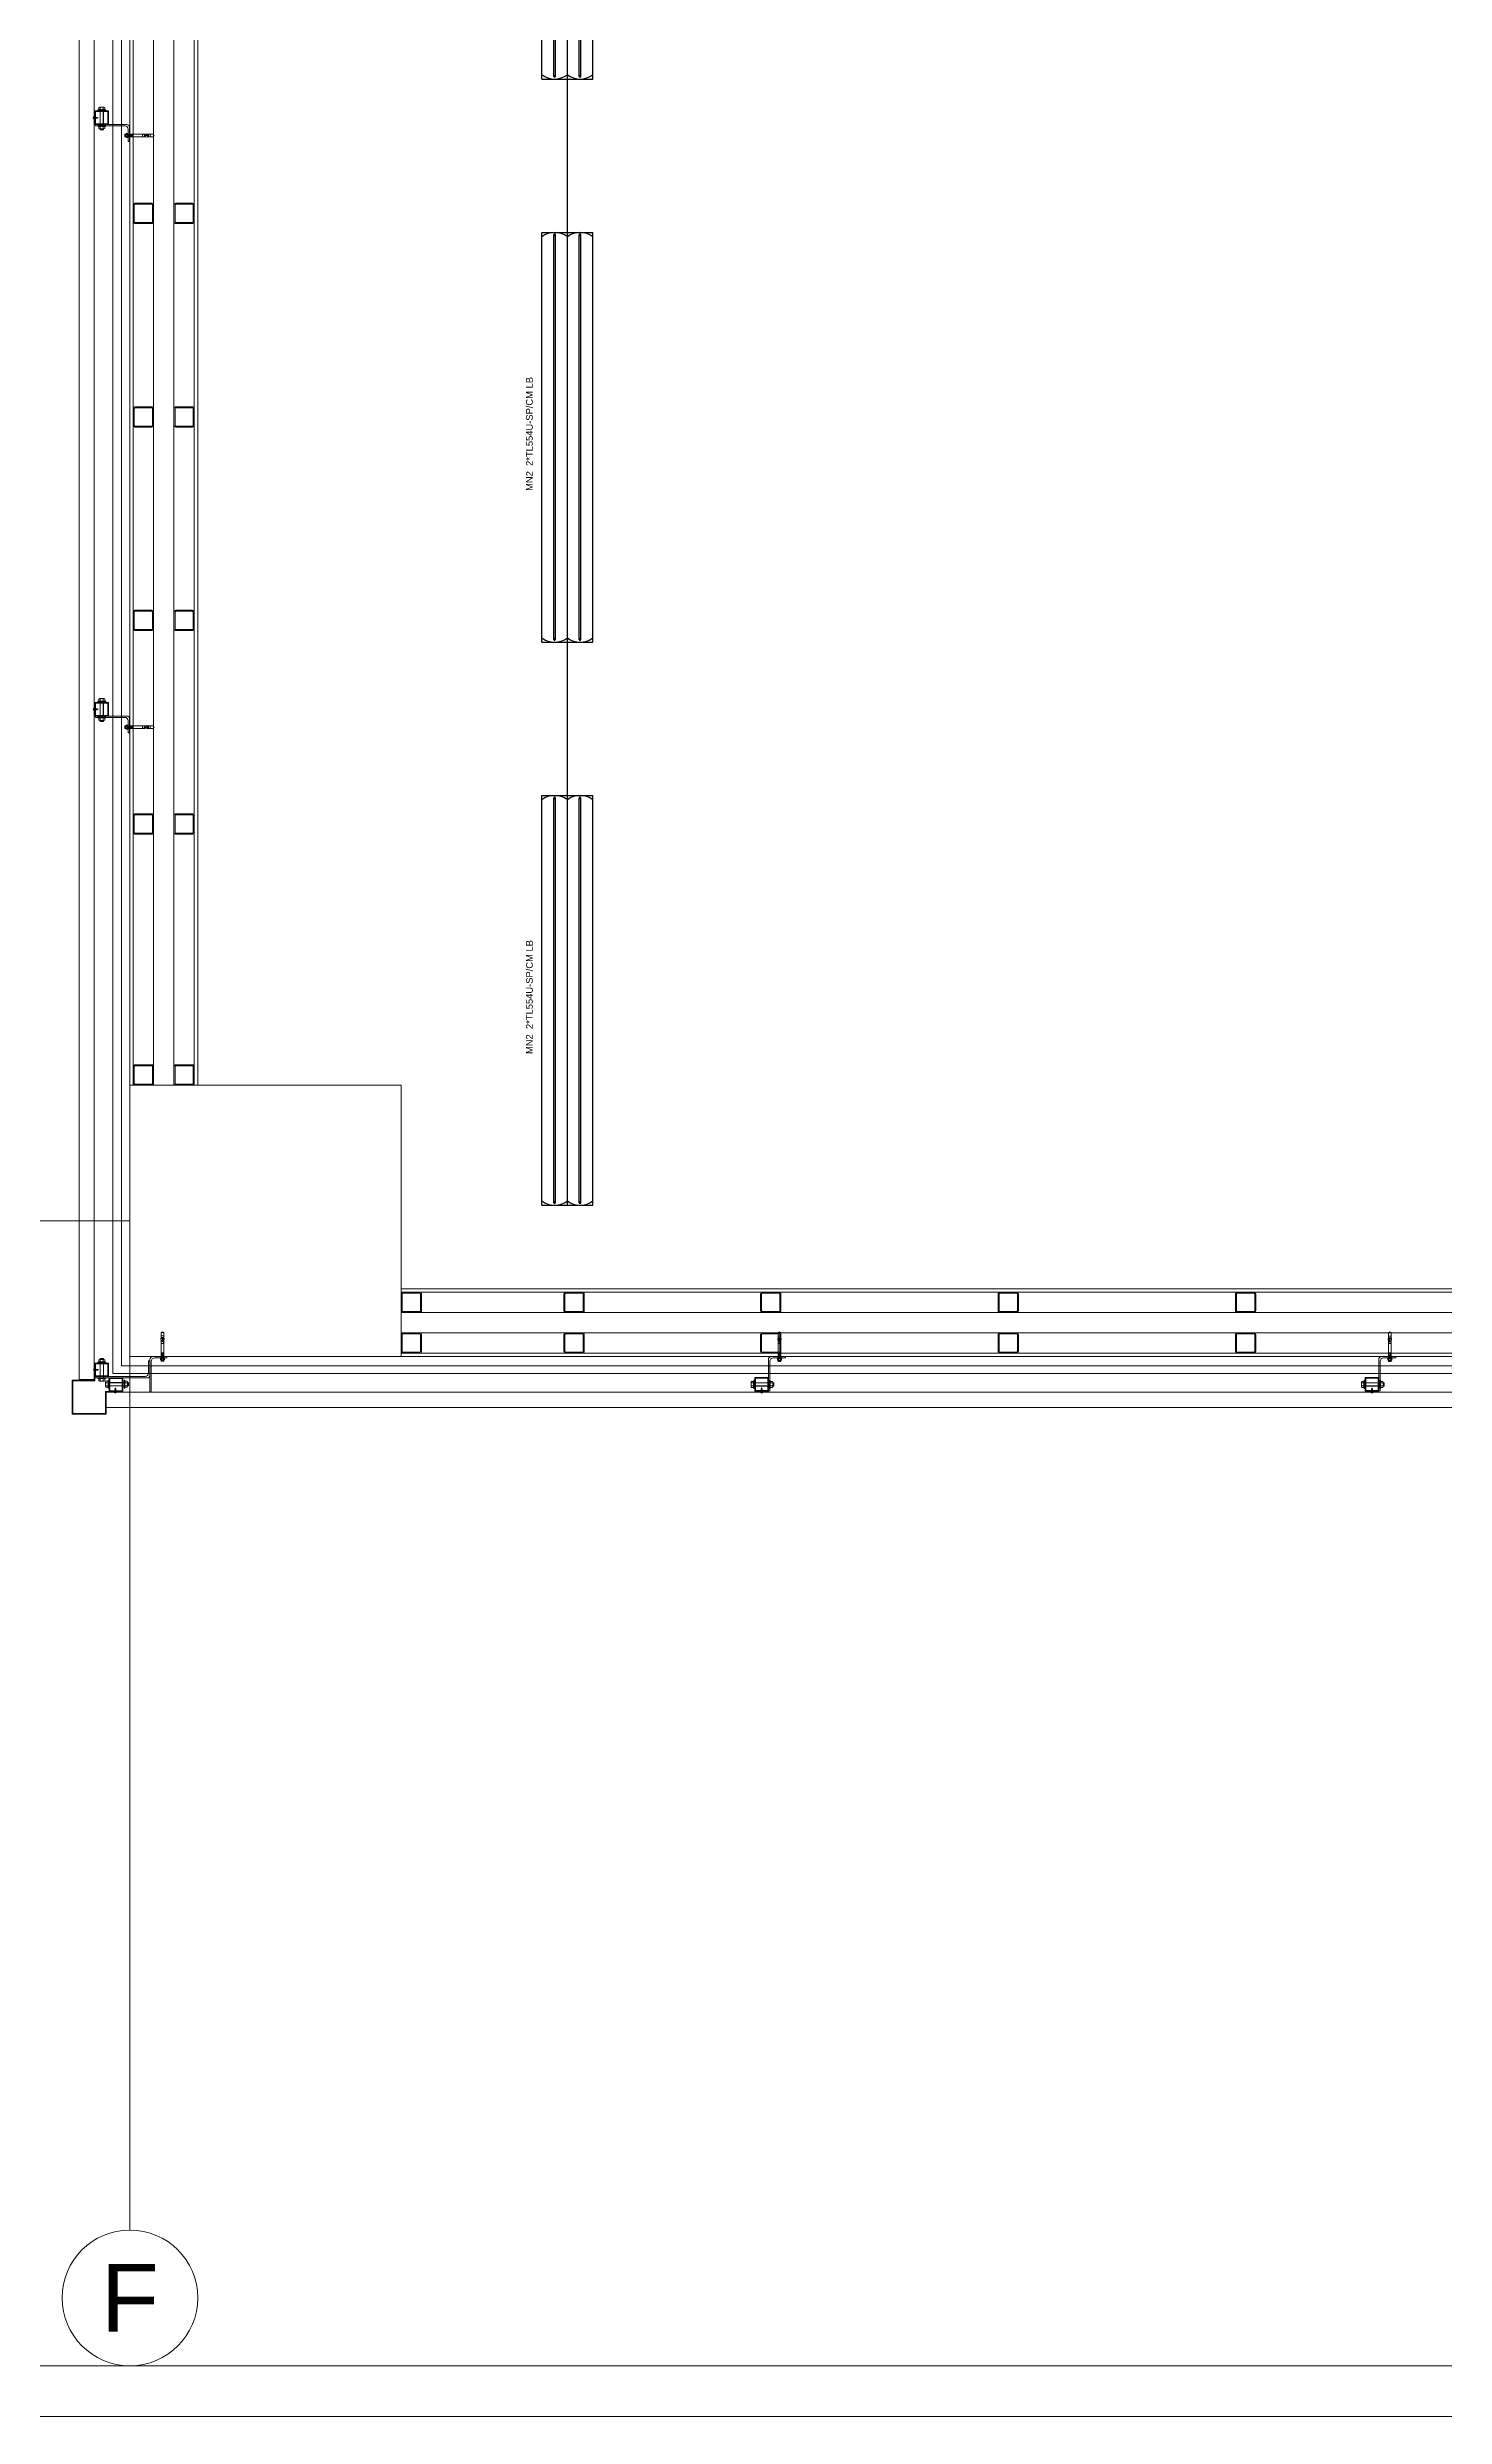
# Model space of a CAD drawing. Extents: x -2012 to 34975, y -1043 to 8321.
# Drawn here: x 7372 to 7784, y 0 to 698 of the extents above; entities that cross this region are included whole.
import ezdxf
from ezdxf.enums import TextEntityAlignment as Align

# ---------------------------------------------------------------- set-up
doc = ezdxf.new("R2010")
doc.units = 0
doc.header["$LTSCALE"] = 25
doc.header["$PDMODE"] = 1
doc.layers.get('0').update_dxf_attribs({"color": 9, "lineweight": 9})
for name, color, linetype, lineweight in [('01', 9, 'Continuous', 9), ('06D', 9, 'Continuous', 9), ('10', 9, 'Continuous', 9), ('10A', 9, 'Continuous', 9), ('11', 9, 'Continuous', 9), ('24', 9, 'Continuous', 9), ('33', 9, 'BATTING', 9), ('40A', 9, 'Continuous', 9), ('E-2x54 W SIVAÜSTÜ FLUORESAN YÜKSEK TAVAN ARMATÜRÜ', 7, 'Continuous', 30), ('E-KABLO', 7, 'Continuous', 30)]:
    doc.layers.add(name, color=color, linetype=linetype, lineweight=lineweight)
doc.styles.add('Arial', font='arial.ttf', dxfattribs={"height": 2.5})
doc.linetypes.add('BATTING', pattern='A,0.0001,-0.1,[134,ltypeshp.shx,S=0.1,R=0,X=-0.1,Y=0],-0.2,[134,ltypeshp.shx,S=0.1,R=180,X=0.1,Y=0],-0.1', length=0.4001)

# ---------------------------------------------------------------- blocks, each defined once
blk = doc.blocks.new('p-kolon-80x80-vw')
at = {"layer": '01'}
blk.add_lwpolyline([(-40, -40), (-40, 40), (40, 40), (40, -40)], close=True, dxfattribs=at)
blk = doc.blocks.new('cxvxv')
for p, q in [((-21988.4, 8560.98, 0), (-21988.4, 8560.32, 0)), ((-21988.4, 8560.32, 0), (-21986.64, 8560.32, 0)), ((-21986.86, 8561.07, 0), (-21988.18, 8561.07, 0)), ((-21988.02, 8561.25, 0), (-21987.03, 8561.3, 0)), ((-21988.02, 8561.25, 0), (-21988, 8561.26, 0)), ((-21988, 8561.23, 0), (-21988.02, 8561.25, 0)), ((-21988.02, 8561.13, 0), (-21987.03, 8561.19, 0)), ((-21988.02, 8561.13, 0), (-21988, 8561.14, 0)), ((-21988, 8561.11, 0), (-21988.02, 8561.13, 0)), ((-21988.02, 8560.32, 0), (-21987.02, 8560.32, 0)), ((-21988.02, 8560.28, 0), (-21988.02, 8560.32, 0)), ((-21988.02, 8560.11, 0), (-21988.02, 8555.61, 0)), ((-21988, 8561.3, 0), (-21987.94, 8561.35, 0)), ((-21988, 8561.26, 0), (-21988, 8561.3, 0)), ((-21988, 8561.14, 0), (-21988, 8561.23, 0)), ((-21988, 8561.07, 0), (-21988, 8561.11, 0)), ((-21987.96, 8560.98, 0), (-21987.96, 8560.32, 0)), ((-21987.54, 8561.35, 0), (-21987.94, 8561.35, 0)), ((-21987.7, 8561.05, 0), (-21987.7, 8561.08, 0)), ((-21987.7, 8561.07, 0), (-21987.7, 8561.07, 0)), ((-21987.54, 8561.35, 0), (-21987.1, 8561.35, 0)), ((-21987.03, 8561.3, 0), (-21987.1, 8561.35, 0)), ((-21987.08, 8560.64, 0), (-21987.08, 8560.98, 0)), ((-21987.08, 8560.64, 0), (-21987.08, 8560.32, 0)), ((-21987.06, 8560.32, 0), (-21987.06, 8560.28, 0)), ((-21987.06, 8555.61, 0), (-21987.06, 8560.11, 0)), ((-21987.05, 8561.32, 0), (-21987.03, 8561.3, 0)), ((-21987.03, 8561.3, 0), (-21987.05, 8561.28, 0)), ((-21987.03, 8561.3, 0), (-21987.05, 8561.29, 0)), ((-21987.05, 8561.28, 0), (-21987.05, 8561.2, 0)), ((-21987.05, 8561.2, 0), (-21987.03, 8561.19, 0)), ((-21987.03, 8561.19, 0), (-21987.05, 8561.17, 0)), ((-21987.05, 8561.17, 0), (-21987.05, 8561.08, 0)), ((-21987.05, 8561.08, 0), (-21987.03, 8561.07, 0)), ((-21987.02, 8560.32, 0), (-21987.02, 8560.28, 0)), ((-21987.02, 8555.61, 0), (-21987.02, 8560.11, 0)), ((-21986.64, 8560.32, 0), (-21986.64, 8560.98, 0)), ((-21988.4, 8555.4, 0), (-21986.64, 8555.4, 0)), ((-21988.4, 8554.74, 0), (-21988.4, 8555.4, 0)), ((-21986.86, 8554.65, 0), (-21988.17, 8554.65, 0)), ((-21988.02, 8555.44, 0), (-21988.02, 8555.4, 0)), ((-21988.02, 8555.4, 0), (-21987.02, 8555.4, 0)), ((-21987.96, 8554.74, 0), (-21987.96, 8555.4, 0)), ((-21987.08, 8555.08, 0), (-21987.08, 8555.4, 0)), ((-21987.08, 8555.08, 0), (-21987.08, 8554.74, 0)), ((-21987.06, 8555.4, 0), (-21987.06, 8555.44, 0)), ((-21987.02, 8555.4, 0), (-21987.02, 8555.44, 0)), ((-21986.64, 8555.4, 0), (-21986.64, 8554.74, 0))]:
    blk.add_line(p, q)
at = {"elevation": 0}
for points in [[(-21986.3, 8560.11), (-21988.7, 8560.11), (-21988.7, 8560.28), (-21986.3, 8560.28)], [(-21986.3, 8555.61), (-21988.7, 8555.61), (-21988.7, 8555.44), (-21986.3, 8555.44)]]:
    blk.add_lwpolyline(points, close=True, dxfattribs=at)
for points in [[(-21987.98, 8560.28), (-21987.98, 8560.32)], [(-21987.98, 8560.11), (-21987.98, 8555.61)], [(-21987.98, 8555.44), (-21987.98, 8555.4)]]:
    blk.add_lwpolyline(points, dxfattribs=at)
for centre, radius, start, end in [((-21988.18, 8560.75, 0), 0.315, 45.8497, 134.1503), ((-21987.52, 8559.95, 0), 1.12, 66.87008, 113.12992), ((-21987.52, 8559.95, 0), 1.12, 66.87008, 113.12992), ((-21986.86, 8560.76, 0), 0.313, 45.44896, 134.55104), ((-21988.18, 8554.97, 0), 0.315, 225.8497, 314.1503), ((-21987.52, 8555.77, 0), 1.12, 246.87008, 293.12992), ((-21987.52, 8555.77, 0), 1.12, 246.87008, 293.12992), ((-21986.86, 8554.96, 0), 0.313, 225.44896, 314.55104)]:
    blk.add_arc(centre, radius, start, end)
blk = doc.blocks.new('VIDA')
for p, q in [((-18072, 6523.9), (-18071.9, 6524)), ((-18071.9, 6523.8), (-18072, 6523.9)), ((-18071.9, 6524), (-18070.1, 6524.7)), ((-18069.6, 6522.9), (-18071.9, 6523.8)), ((-18069.7, 6524.9), (-18070.6, 6523.2)), ((-18070.6, 6523.2), (-18070.1, 6524.7)), ((-18070.1, 6524.7), (-18069.9, 6525.1)), ((-18069.9, 6525.1), (-18070.1, 6524.1)), ((-18070.1, 6524.1), (-18070, 6524.3)), ((-18070, 6524.3), (-18069.8, 6525.1)), ((-18069.9, 6525.1), (-18069.8, 6525.1)), ((-18069.8, 6525.1), (-18069.7, 6524.9)), ((-18069.7, 6524.9), (-18069.3, 6525)), ((-18069.6, 6522.8), (-18069.1, 6525)), ((-18069.6, 6522.8), (-18069.6, 6522.9)), ((-18069.4, 6522.4), (-18069.6, 6522.8)), ((-18068.9, 6525.3), (-18069.4, 6522.4)), ((-18069.3, 6522.4), (-18069.4, 6522.4)), ((-18069.3, 6522.4), (-18068.9, 6525.3)), ((-18069.3, 6525), (-18069.1, 6525)), ((-18069.1, 6522.8), (-18069.3, 6522.4)), ((-18069.1, 6525), (-18068.9, 6525.3)), ((-18068.7, 6522.8), (-18069.1, 6522.8)), ((-18068.9, 6525.3), (-18068.9, 6525.3)), ((-18068.9, 6525.3), (-18068.7, 6525)), ((-18068.7, 6522.8), (-18068.2, 6525)), ((-18068.7, 6525), (-18068.2, 6525)), ((-18068.5, 6522.4), (-18068.7, 6522.8)), ((-18068, 6525.3), (-18068.5, 6522.4)), ((-18068.4, 6522.4), (-18068.5, 6522.4)), ((-18068.4, 6522.4), (-18067.9, 6525.3)), ((-18068.2, 6522.8), (-18068.4, 6522.4)), ((-18068.2, 6522.8), (-18068.4, 6522.4)), ((-18068.2, 6525), (-18068, 6525.3)), ((-18067.7, 6525), (-18068.2, 6522.8)), ((-18067.7, 6522.8), (-18068.2, 6522.8)), ((-18067.9, 6525.3), (-18068, 6525.3)), ((-18067.9, 6525.3), (-18067.7, 6525)), ((-18067.7, 6522.8), (-18067.2, 6525)), ((-18067.7, 6525), (-18067.2, 6525)), ((-18067.5, 6522.4), (-18067.7, 6522.8)), ((-18067, 6525.3), (-18067.5, 6522.4)), ((-18067.4, 6522.4), (-18067.5, 6522.4)), ((-18067.4, 6522.4), (-18066.9, 6525.3)), ((-18067.2, 6522.8), (-18067.4, 6522.4)), ((-18067.2, 6522.8), (-18067.4, 6522.4)), ((-18067.2, 6525), (-18067, 6525.3)), ((-18066.7, 6525), (-18067.2, 6522.8)), ((-18066.7, 6522.8), (-18067.2, 6522.8)), ((-18066.9, 6525.3), (-18067, 6525.3)), ((-18066.9, 6525.3), (-18066.7, 6525)), ((-18066.3, 6525), (-18066.7, 6525)), ((-18066.7, 6522.8), (-18066.3, 6525)), ((-18066.5, 6522.4), (-18066.7, 6522.8)), ((-18066.1, 6525.3), (-18066.5, 6522.4)), ((-18066.5, 6522.4), (-18066, 6525.3)), ((-18066.3, 6522.8), (-18066.5, 6522.4)), ((-18066.3, 6522.8), (-18066.5, 6522.4)), ((-18066.5, 6522.4), (-18066.5, 6522.4)), ((-18066.3, 6525), (-18066.1, 6525.3)), ((-18065.8, 6525), (-18066.3, 6522.8)), ((-18066.3, 6522.8), (-18065.8, 6522.8)), ((-18066, 6525.3), (-18066.1, 6525.3)), ((-18066, 6525.3), (-18065.8, 6525)), ((-18065.8, 6522.8), (-18065.3, 6525)), ((-18065.8, 6525), (-18065.3, 6525)), ((-18065.6, 6522.4), (-18065.8, 6522.8)), ((-18065.1, 6525.3), (-18065.6, 6522.4)), ((-18065.5, 6522.4), (-18065.6, 6522.4)), ((-18065.5, 6522.4), (-18065, 6525.3)), ((-18065.3, 6522.8), (-18065.5, 6522.4)), ((-18065.3, 6522.8), (-18065.5, 6522.4)), ((-18065.3, 6525), (-18065.1, 6525.3)), ((-18064.8, 6525), (-18065.3, 6522.8)), ((-18064.8, 6522.8), (-18065.3, 6522.8)), ((-18065.1, 6525.3), (-18065, 6525.3)), ((-18065, 6525.3), (-18064.8, 6525)), ((-18064.8, 6525), (-18064.3, 6525)), ((-18064.8, 6522.8), (-18064.3, 6525)), ((-18064.6, 6522.4), (-18064.8, 6522.8)), ((-18064.1, 6525.3), (-18064.6, 6522.4)), ((-18064.5, 6522.4), (-18064.6, 6522.4)), ((-18064.5, 6522.4), (-18064, 6525.3)), ((-18064.3, 6522.8), (-18064.5, 6522.4)), ((-18064.3, 6522.8), (-18064.5, 6522.4)), ((-18064.3, 6525), (-18064.1, 6525.3)), ((-18063.8, 6525), (-18064.3, 6522.8)), ((-18063.8, 6522.8), (-18064.3, 6522.8)), ((-18064, 6525.3), (-18064.1, 6525.3)), ((-18064, 6525.3), (-18063.8, 6525)), ((-18063.8, 6522.8), (-18062, 6525)), ((-18062, 6525), (-18063.8, 6525)), ((-18063.6, 6522.4), (-18063.8, 6522.8)), ((-18063.6, 6522.4), (-18061.7, 6525.3)), ((-18061.8, 6525.3), (-18063.6, 6522.4)), ((-18062, 6522.8), (-18063.6, 6522.4)), ((-18062, 6522.8), (-18063.6, 6522.4)), ((-18063.6, 6522.4), (-18063.6, 6522.4)), ((-18061.5, 6525), (-18063.4, 6522.8)), ((-18063.4, 6522.8), (-18061.5, 6522.8)), ((-18061.7, 6525.3), (-18063.2, 6525.3)), ((-18062.7, 6522.4), (-18061.5, 6522.8)), ((-18062.6, 6522.4), (-18062.1, 6525.3)), ((-18062.4, 6522.8), (-18062.6, 6522.4)), ((-18062.4, 6522.8), (-18062.6, 6522.4)), ((-18062.6, 6522.4), (-18061.3, 6522.4)), ((-18062.4, 6525), (-18062.2, 6525.3)), ((-18061.5, 6525), (-18062.4, 6525)), ((-18061.5, 6522.8), (-18062.4, 6525)), ((-18061.9, 6525), (-18062.4, 6522.8)), ((-18061.9, 6522.8), (-18062.4, 6522.8)), ((-18062.2, 6525.3), (-18062.1, 6525.3)), ((-18062.2, 6525.3), (-18061.3, 6522.4)), ((-18062.1, 6525.3), (-18061.9, 6525)), ((-18062, 6525), (-18061.8, 6525.3)), ((-18061.9, 6525), (-18061.4, 6525)), ((-18061.9, 6522.8), (-18061.4, 6525)), ((-18061.7, 6522.4), (-18061.9, 6522.8)), ((-18061.2, 6525.3), (-18061.7, 6522.4)), ((-18061.7, 6525.3), (-18061.5, 6525)), ((-18061.6, 6522.4), (-18061.7, 6522.4)), ((-18061.6, 6522.4), (-18061.2, 6525.3)), ((-18061.4, 6522.8), (-18061.6, 6522.4)), ((-18061.4, 6522.8), (-18061.6, 6522.4)), ((-18061.4, 6525), (-18061.2, 6525.3)), ((-18061, 6525), (-18061.4, 6522.8)), ((-18060.9, 6522.8), (-18061.4, 6522.8)), ((-18061.2, 6525.3), (-18061, 6525)), ((-18061.2, 6525.3), (-18061.2, 6525.3)), ((-18061, 6525), (-18060.5, 6525)), ((-18060.9, 6522.8), (-18060.5, 6525)), ((-18060.7, 6522.4), (-18060.9, 6522.8)), ((-18060.7, 6522.4), (-18060.2, 6525.3)), ((-18060.3, 6525.3), (-18060.7, 6522.4)), ((-18060.5, 6522.8), (-18060.7, 6522.4)), ((-18060.5, 6522.8), (-18060.7, 6522.4)), ((-18060.7, 6522.4), (-18060.7, 6522.4)), ((-18060.5, 6525), (-18060.3, 6525.3)), ((-18060, 6525), (-18060.5, 6522.8)), ((-18060.5, 6522.8), (-18060, 6522.8)), ((-18060.3, 6525.3), (-18060.2, 6525.3)), ((-18060.2, 6525.3), (-18060, 6525)), ((-18060, 6525), (-18059.5, 6525)), ((-18060, 6522.8), (-18059.5, 6525)), ((-18059.8, 6522.4), (-18060, 6522.8)), ((-18059.3, 6525.3), (-18059.8, 6522.4)), ((-18059.7, 6522.4), (-18059.8, 6522.4)), ((-18059.7, 6522.4), (-18059.2, 6525.3)), ((-18059.5, 6522.8), (-18059.7, 6522.4)), ((-18059.5, 6522.8), (-18059.7, 6522.4)), ((-18059.5, 6525), (-18059.3, 6525.3)), ((-18059.2, 6524), (-18059.5, 6522.8)), ((-18059.5, 6522.8), (-18059.2, 6522.8)), ((-18059.3, 6525.3), (-18059.2, 6525.3)), ((-18058.1, 6526.6), (-18059.2, 6526.6)), ((-18059.2, 6521.2), (-18059.2, 6526.6)), ((-18058.1, 6521.2), (-18059.2, 6521.2))]:
    blk.add_line(p, q)
for points in [[(-18068.7, 6525), (-18069.1, 6522.8)], [(-18057.2, 6524.3), (-18057.5, 6524), (-18057.5, 6523.8), (-18057.2, 6523.5)]]:
    blk.add_lwpolyline(points)
for centre, start, end in [((-18062.4, 6523.6), 7.50951, 35.24269), ((-18062.4, 6524.2), 324.75731, 352.49049)]:
    blk.add_arc(centre, 5.21, start, end)
blk = doc.blocks.new('çelik dübel')
at = {"ltscale": 7}
for p, q in [((-87.2, -2), (-85, 2)), ((-85, -6), (-85, 2)), ((-68, 2), (-85, 2)), ((-75, -6), (-75, 2)), ((-70, -6), (-70, 2)), ((-68, 3), (-58, 2)), ((-68, -7), (-68, 3)), ((-58, -6), (-58, 2)), ((-8.5, 2), (-58, 2)), ((-53, 1.5), (-58, 1.5)), ((-53, -6), (-53, 2)), ((-25, -6), (-25, 2)), ((-25, -6), (-23.9, 2)), ((-23, -6), (-21.9, 2)), ((-21, -6), (-19.9, 2)), ((-19, -6), (-17.9, 2)), ((-17, -6), (-15.9, 2)), ((-85, -6), (-87.2, -2)), ((-68, -6), (-85, -6)), ((-68, -7), (-58, -6)), ((-53, -5.5), (-58, -5.5)), ((-8.5, -6), (-58, -6))]:
    blk.add_line(p, q, dxfattribs=at)
for p, q in [((-15, -6), (-13.9, 2)), ((-13, -6), (-11.9, 2)), ((-11, -6), (-10, 1.1)), ((-10, -9), (-10, 5)), ((-9, 5), (-10, 5)), ((-10, 3), (-10, 5)), ((-9, -9), (-9, 5)), ((-8.5, 2), (-8.5, 3)), ((-8.5, -4), (-8.5, 0)), ((-5, 4), (-7.5, 4)), ((-5, 1), (-7.5, 1)), ((-4, 2), (-4, 3)), ((-1, 2), (-4, 2)), ((-4, -4), (-4, 0)), ((-3, -6), (-1.9, 2)), ((-1, -6), (0, 1.1)), ((0, -5), (0, 1)), ((-10, -7), (-10, -9.1)), ((-9, -9), (-10, -9)), ((-8.5, -6), (-8.5, -7)), ((-5, -5), (-7.5, -5)), ((-5, -8), (-7.5, -8)), ((-4, -6), (-4, -7)), ((-1, -6), (-4, -6))]:
    blk.add_line(p, q)
for points in [[(-68, 0.6), (-67.4, 0.4), (-67, 0.1), (-66.6, -0.3), (-66.2, -0.8), (-65.9, -1.3), (-65.7, -1.9), (-65.4, -2.3), (-65.2, -2.8), (-65, -3.1), (-64.8, -3.3), (-64.6, -3.5), (-64.4, -3.6), (-64.2, -3.5), (-63.9, -3.5), (-63.7, -3.3), (-63.5, -3.1), (-63.2, -2.9), (-62.9, -2.6), (-62.7, -2.3), (-62.4, -2), (-62.1, -1.7), (-61.9, -1.4), (-61.6, -1.1), (-61.4, -0.9), (-61.2, -0.7), (-61, -0.6), (-60.8, -0.5), (-60.6, -0.5), (-60.4, -0.5), (-60.3, -0.7), (-60.1, -0.9), (-59.9, -1.1), (-59.8, -1.5), (-59.6, -1.9), (-59.4, -2.3), (-59.2, -2.7), (-58.9, -3), (-58.7, -3.3), (-58.4, -3.5), (-58, -3.5)], [(-68, -0.5), (-68, -0.5), (-67.9, -0.5), (-67.9, -0.5), (-67.8, -0.5), (-67.8, -0.6), (-67.7, -0.6), (-67.7, -0.6), (-67.6, -0.7), (-67.6, -0.7), (-67.6, -0.8), (-67.5, -0.8), (-67.5, -0.8), (-67.5, -0.9), (-67.4, -0.9), (-67.4, -0.9), (-67.3, -1), (-67.3, -1), (-67.3, -1.1), (-67.2, -1.1), (-67.2, -1.2), (-67.2, -1.2), (-67.1, -1.3), (-67.1, -1.3), (-67.1, -1.4), (-67, -1.4), (-67, -1.5), (-67, -1.5), (-66.9, -1.6), (-66.9, -1.6), (-66.9, -1.7), (-66.9, -1.7), (-66.8, -1.8), (-66.8, -1.9), (-66.8, -1.9), (-66.7, -2), (-66.7, -2), (-66.7, -2.1), (-66.6, -2.2), (-66.6, -2.2), (-66.6, -2.3), (-66.6, -2.3), (-66.5, -2.4), (-66.5, -2.5), (-66.5, -2.5), (-66.4, -2.6), (-66.4, -2.7), (-66.4, -2.7), (-66.3, -2.8), (-66.3, -2.8), (-66.3, -2.9), (-66.3, -3), (-66.2, -3), (-66.2, -3.1), (-66.2, -3.1), (-66.1, -3.2), (-66.1, -3.2), (-66.1, -3.3), (-66, -3.4), (-66, -3.4), (-66, -3.5), (-65.9, -3.5), (-65.9, -3.6), (-65.9, -3.6), (-65.8, -3.7), (-65.8, -3.7), (-65.7, -3.8), (-65.7, -3.8), (-65.7, -3.9), (-65.6, -3.9), (-65.6, -4), (-65.5, -4), (-65.5, -4.1), (-65.4, -4.1), (-65.4, -4.1), (-65.3, -4.2), (-65.3, -4.2), (-65.2, -4.3), (-65.2, -4.3), (-65.1, -4.3), (-65, -4.4), (-65, -4.4), (-64.9, -4.4), (-64.9, -4.4), (-64.8, -4.5), (-64.7, -4.5), (-64.7, -4.5), (-64.6, -4.5), (-64.5, -4.5), (-64.5, -4.5), (-64.4, -4.5), (-64.3, -4.5), (-64.3, -4.5), (-64.2, -4.5), (-64.1, -4.5), (-64.1, -4.5), (-64, -4.5), (-64, -4.5), (-63.9, -4.5), (-63.8, -4.5), (-63.8, -4.5), (-63.7, -4.4), (-63.7, -4.4), (-63.6, -4.4), (-63.6, -4.4), (-63.5, -4.4), (-63.4, -4.3), (-63.4, -4.3), (-63.3, -4.3), (-63.3, -4.3), (-63.3, -4.2), (-63.2, -4.2), (-63.2, -4.2), (-63.1, -4.1), (-63.1, -4.1), (-63, -4.1), (-63, -4), (-62.9, -4), (-62.9, -4), (-62.9, -3.9), (-62.8, -3.9), (-62.8, -3.9), (-62.7, -3.8), (-62.7, -3.8), (-62.7, -3.8), (-62.6, -3.7), (-62.6, -3.7), (-62.5, -3.6), (-62.5, -3.6), (-62.5, -3.6), (-62.4, -3.5), (-62.4, -3.5), (-62.4, -3.5), (-62.3, -3.4), (-62.3, -3.4), (-62.2, -3.3), (-62.2, -3.3), (-62.2, -3.3), (-62.1, -3.2), (-62.1, -3.2), (-62.1, -3.1), (-62, -3.1), (-62, -3.1), (-62, -3), (-61.9, -3), (-61.9, -2.9), (-61.9, -2.9), (-61.8, -2.9), (-61.8, -2.8), (-61.7, -2.8), (-61.7, -2.7), (-61.7, -2.7), (-61.6, -2.6), (-61.6, -2.6), (-61.6, -2.6), (-61.5, -2.5), (-61.5, -2.5), (-61.5, -2.5), (-61.4, -2.4), (-61.4, -2.4), (-61.4, -2.3), (-61.3, -2.3), (-61.3, -2.3), (-61.3, -2.2), (-61.3, -2.2), (-61.2, -2.2), (-61.2, -2.1), (-61.2, -2.1), (-61.1, -2), (-61.1, -2), (-61.1, -2), (-61, -1.9), (-61, -1.9), (-61, -1.9), (-61, -1.9), (-60.9, -1.8), (-60.9, -1.8), (-60.9, -1.8), (-60.9, -1.8), (-60.9, -1.8), (-60.9, -1.7), (-60.8, -1.7), (-60.8, -1.7), (-60.8, -1.7), (-60.8, -1.7), (-60.8, -1.7), (-60.8, -1.8), (-60.7, -1.8), (-60.7, -1.8), (-60.7, -1.8), (-60.7, -1.9), (-60.7, -1.9), (-60.7, -1.9), (-60.6, -2), (-60.6, -2), (-60.6, -2.1), (-60.6, -2.1), (-60.6, -2.1), (-60.5, -2.2), (-60.5, -2.2), (-60.5, -2.3), (-60.5, -2.3), (-60.4, -2.4), (-60.4, -2.5), (-60.4, -2.5), (-60.4, -2.6), (-60.3, -2.6), (-60.3, -2.7), (-60.3, -2.7), (-60.3, -2.8), (-60.2, -2.8), (-60.2, -2.9), (-60.2, -3), (-60.1, -3), (-60.1, -3.1), (-60.1, -3.1), (-60, -3.2), (-60, -3.2), (-59.9, -3.3), (-59.9, -3.4), (-59.9, -3.4), (-59.8, -3.5), (-59.8, -3.5), (-59.7, -3.6), (-59.7, -3.6), (-59.6, -3.7), (-59.6, -3.8), (-59.5, -3.8), (-59.5, -3.9), (-59.4, -3.9), (-59.3, -4), (-59.3, -4), (-59.2, -4.1), (-59.1, -4.2), (-59, -4.2), (-58.9, -4.3), (-58.8, -4.3), (-58.6, -4.4), (-58.4, -4.4), (-58.2, -4.5), (-58, -4.5)]]:
    blk.add_lwpolyline(points)
for centre, start, end in [((-7.5, 3), 90, 180), ((-7.5, 2), 180, 270), ((-7.5, 0), 90, 180), ((-5, 3), 0, 90), ((-5, 2), 270, 0), ((-5, 0), 0, 90), ((-1, 1), 0, 90), ((-7.5, -4), 180, 270), ((-7.5, -6), 90, 180), ((-7.5, -7), 180, 270), ((-5, -4), 270, 0), ((-5, -6), 0, 90), ((-5, -7), 270, 0), ((-1, -5), 270, 0)]:
    blk.add_arc(centre, 1, start, end)
blk = doc.blocks.new('kjdol')
at = {"ltscale": 10, "elevation": -278.89}
blk.add_lwpolyline([(77394.12, 60089.89), (77403.28, 60089.89, 0.460237), (77404.18, 60090.79), (77404.18, 60094.89), (77403.78, 60094.89), (77403.78, 60091.29, -0.414214), (77402.78, 60090.29), (77394.12, 60090.29)], format="xyb", close=True, dxfattribs=at)
at = {"elevation": -249.79}
for points in [[(77397.97, 60089.9), (77397.97, 60085.9), (77393.97, 60085.9), (77393.97, 60089.9)], [(77397.77, 60089.7), (77397.77, 60086.1), (77394.17, 60086.1), (77394.17, 60089.7)]]:
    blk.add_lwpolyline(points, close=True, dxfattribs=at)
at = {"xscale": 0.1000000000058208, "yscale": 0.1000000000058208, "zscale": 0.1000000000058208, "rotation": 180}
blk.add_blockref('VIDA', (75587.75, 60740.29, -249.79), dxfattribs=at)
blk.add_blockref('cxvxv', (99383.5, 51530.11, -249.79))
at = {"extrusion": (0, 0, -1), "xscale": 0.1000000000058208, "yscale": 0.1000000000058208, "zscale": -0.0999999999999091}
blk.add_blockref('çelik dübel', (-77402.74, 60093.36, 459.25), dxfattribs=at)
blk = doc.blocks.new('prf-60x60')
for points in [[(-2.5, -6), (2.5, -6, 0.414214), (3, -5.5), (3, -0.5, 0.414214), (2.5, 0), (-2.5, 0, 0.414214), (-3, -0.5), (-3, -5.5, 0.414214)], [(-2.5, -5.7), (2.5, -5.7, 0.414214), (2.7, -5.5), (2.7, -0.5, 0.414214), (2.5, -0.3), (-2.5, -0.3, 0.414214), (-2.7, -0.5), (-2.7, -5.5, 0.414214)]]:
    blk.add_lwpolyline(points, format="xyb", close=True)
at = {"color": 252}
blk.add_point((0, -3), dxfattribs=at)
blk = doc.blocks.new('0_aks')
at = {"linetype": 'Continuous'}
blk.add_circle((0, 0), 2, dxfattribs=at)
at = {"style": 'Arial'}
blk.add_attdef('AKS', text='', height=2, dxfattribs=at).set_placement((0, 0), align=Align.MIDDLE_CENTER)
blk = doc.blocks.new('p-aks_vw')
at = {"layer": '24', "ltscale": 2}
for points in [[(-255, 40), (0, 40)], [(0, 40), (0, -257.5)]]:
    blk.add_lwpolyline(points, dxfattribs=at)
at = {"layer": '24', "xscale": 10, "yscale": 10, "zscale": 10}
blk.add_blockref('0_aks', (0.01, -277.5), dxfattribs=at).add_auto_attribs({'AKS': 'F'})
blk = doc.blocks.new('1 50 2x54 W SIVAÜSTÜ FLUORESAN YÜKSEK TAVAN ARMATÜRÜ')
at = {"layer": 'E-2x54 W SIVAÜSTÜ FLUORESAN YÜKSEK TAVAN ARMATÜRÜ', "color": 4}
for p, q in [((-60.4, 7.5), (60.4, 7.5)), ((-60.4, 7.5), (-60.4, -7.5)), ((60.4, 7.5), (60.4, 0)), ((-60, 0), (-7.5, 0)), ((7.5, 0), (60, 0)), ((60.4, 0), (60.4, -7.5)), ((-60.4, -7.5), (60.4, -7.5))]:
    blk.add_line(p, q, dxfattribs=at)
at = {"layer": 'E-2x54 W SIVAÜSTÜ FLUORESAN YÜKSEK TAVAN ARMATÜRÜ', "color": 7}
for p, q in [((-60.4, 0), (60.4, 0)), ((-59.64, 4), (59.66, 4)), ((-59.58, 3.5), (59.72, 3.5)), ((-59.64, -3.5), (59.66, -3.5)), ((-59.58, -4), (59.72, -4))]:
    blk.add_line(p, q, dxfattribs=at)
for centre in [(-59.62, 3.81), (-59.62, 3.66), (59.68, 3.81), (59.68, 3.66), (-59.62, -3.69), (-59.62, -3.84), (59.68, -3.69), (59.68, -3.84)]:
    blk.add_circle(centre, 0.0548, dxfattribs=at)
for centre, radius, start, end in [((-54.33, 3.75), 6.07, 141.85995, 218.14005), ((54.33, 3.75), 6.07, 321.85995, 38.14005), ((-59.56, 3.76), 0.258, 106.86737, 266.76121), ((-59.66, 3.75), 0.26, 289.2244, 84.40418), ((59.74, 3.76), 0.258, 106.86737, 266.76121), ((59.64, 3.75), 0.26, 289.2244, 84.40418), ((-54.33, -3.75), 6.07, 141.85995, 218.14005), ((-59.56, -3.74), 0.258, 106.86737, 266.76121), ((-59.66, -3.75), 0.26, 289.2244, 84.40418), ((54.33, -3.75), 6.07, 321.85995, 38.14005), ((59.74, -3.74), 0.258, 106.86737, 266.76121), ((59.64, -3.75), 0.26, 289.2244, 84.40418)]:
    blk.add_arc(centre, radius, start, end, dxfattribs=at)
at = {"layer": 'E-2x54 W SIVAÜSTÜ FLUORESAN YÜKSEK TAVAN ARMATÜRÜ', "color": 7, "style": 'Arial'}
blk.add_text('MN2  2*TL554U-SP/CM LB', height=1.9754, dxfattribs=at).set_placement((-15.8, 10.2))

msp = doc.modelspace()

# ---------------------------------------------------------------- linework, layer by layer
at = {"layer": '06D'}
for points in [[(12297.51, 207.5), (11450.84, 207.5), (11450.84, 307.5), (7390.84, 307.5), (7390.84, 1357.5), (9790.84, 1357.5), (9790.84, 3897.5), (11450.84, 3897.5), (11450.84, 3997.5), (12297.51, 3997.5)], [(7402.84, 392.5), (7402.84, 1012.5)], [(7408.84, 392.5), (7408.84, 1012.5)], [(8995.84, 325.5), (7475.84, 325.5)], [(8995.84, 319.5), (7475.84, 319.5)]]:
    msp.add_lwpolyline(points, dxfattribs=at)
at = {"layer": '10'}
for points in [[(7385.54, 306.2), (7400.84, 306.2, 0.460237), (7401.74, 307.1), (7401.74, 311.2), (7401.34, 311.2), (7401.34, 307.6, -0.414214), (7400.34, 306.6), (7385.54, 306.6)], [(7401.74, 302), (7401.74, 311.6, -0.460237), (7402.64, 312.5), (7406.74, 312.5), (7406.74, 312.1), (7403.14, 312.1, 0.414214), (7402.14, 311.1), (7402.14, 302)]]:
    msp.add_lwpolyline(points, format="xyb", close=True, dxfattribs=at)
for points in [[(7389.54, 310.6), (7389.54, 306.6), (7385.54, 306.6), (7385.54, 310.6)], [(7389.34, 310.4), (7389.34, 306.8), (7385.74, 306.8), (7385.74, 310.4)], [(7393.75, 306.2), (7389.75, 306.2), (7389.75, 302.2), (7393.75, 302.2)], [(7393.55, 306), (7389.95, 306), (7389.94, 302.4), (7393.54, 302.4)]]:
    msp.add_lwpolyline(points, close=True, dxfattribs=at)
at = {"layer": '10A'}
for points in [[(7380.84, 1359.25), (7380.84, 305.75), (7385.34, 305.75), (7385.34, 1359.25), (7380.84, 1359.25)], [(7379.04, 305.3), (7385.54, 305.3), (7385.54, 310.6), (7385.34, 310.6), (7385.34, 305.5), (7378.84, 305.5), (7378.84, 295.5), (7388.84, 295.5), (7388.84, 302), (7393.75, 302), (7393.75, 302.2), (7388.64, 302.2), (7388.64, 295.7), (7379.04, 295.7), (7379.04, 305.3)], [(7388.84, 297.5), (10736.47, 297.5), (10736.47, 302), (7388.84, 302), (7388.84, 297.5)]]:
    msp.add_lwpolyline(points, dxfattribs=at)
at = {"layer": '11'}
for points in [[(7395.84, 392.5), (7395.84, 1012.5)], [(7396.84, 392.5), (7396.84, 1012.5)], [(7414.84, 392.5), (7414.84, 1012.5)], [(7415.84, 392.5), (7415.84, 1012.5)], [(8995.84, 332.5), (7475.84, 332.5)], [(8995.84, 331.5), (7475.84, 331.5)], [(8995.84, 313.5), (7475.84, 313.5)], [(8995.84, 312.5), (7475.84, 312.5)]]:
    msp.add_lwpolyline(points, dxfattribs=at)
at = {"layer": '33', "ltscale": 0.2}
msp.add_lwpolyline([(7426.54, 1355), (7393.34, 1355), (7393.34, 309.78), (10594.54, 309.78)], dxfattribs=at)
at = {"layer": '40A'}
for points in [[(13990, 0), (6995, 0), (6995, 4205), (13990, 4205)], [(7075, 4190), (13450.06, 4190), (13450.06, 15), (7075, 15)]]:
    msp.add_lwpolyline(points, close=True, dxfattribs=at)
at = {"layer": 'E-KABLO', "color": 6}
for p, q in [((7524.84, 642.6), (7524.84, 690.4)), ((7524.84, 476.6), (7524.84, 524.4))]:
    msp.add_line(p, q, dxfattribs=at)

# ---------------------------------------------------------------- block references
msp.add_blockref('p-kolon-80x80-vw', (7435.84, 352.5))
at = {"layer": '10', "xscale": -1}
for name, p, rotation in [('kjdol', (-70008.44, 60765.6, 249.79), 180), ('kjdol', (-70008.44, 60591.22, 249.79), 180), ('kjdol', (-52505.76, -77091.68, 278.89), 270), ('kjdol', (-52325.76, -77091.68, 278.89), 270), ('cxvxv', (-1155.44, 22295.95, 0), 269.9725710339925)]:
    msp.add_blockref(name, p, dxfattribs=dict(at, rotation=rotation))
at = {"layer": '10', "rotation": 270}
for p in [(7402.84, 649.5), (7414.84, 649.5), (7402.84, 589.5), (7414.84, 589.5), (7402.84, 529.5), (7414.84, 529.5), (7402.84, 469.5), (7414.84, 469.5), (7402.84, 395.5), (7414.84, 395.5), (7481.84, 328.5), (7529.84, 328.5), (7587.84, 328.5), (7657.84, 328.5), (7727.84, 328.5), (7481.84, 316.5), (7529.84, 316.5), (7587.84, 316.5), (7657.84, 316.5), (7727.84, 316.5)]:
    msp.add_blockref('prf-60x60', p, dxfattribs=at)
at = {"layer": '10', "extrusion": (0, 0, -1), "xscale": 0.1000000000058208, "yscale": 0.1000000000058208, "zscale": -0.0999999999999091, "rotation": 270}
msp.add_blockref('çelik dübel', (-7405.24, 311.1), dxfattribs=at)
at = {"layer": '10', "yscale": 0.1000000000058208}
for p, xscale, zscale, rotation in [((5579.42, 960.99), 0.1000000000058208, 0.1000000000058208, 180), ((8043.09, -1504.24), -0.1000000000058208, 0.1000000000021828, 89.97257103399262)]:
    msp.add_blockref('VIDA', p, dxfattribs=dict(at, xscale=xscale, zscale=zscale, rotation=rotation))
at = {"layer": '10'}
msp.add_blockref('cxvxv', (29375.07, -8249.41, 0), dxfattribs=at)
at = {"layer": '24'}
msp.add_blockref('p-aks_vw', (7395.84, 312.5), dxfattribs=at)
at = {"layer": 'E-2x54 W SIVAÜSTÜ FLUORESAN YÜKSEK TAVAN ARMATÜRÜ', "color": 6, "rotation": 90}
for p in [(7524.84, 749.5), (7524.84, 583.5), (7524.84, 417.5)]:
    msp.add_blockref('1 50 2x54 W SIVAÜSTÜ FLUORESAN YÜKSEK TAVAN ARMATÜRÜ', p, dxfattribs=at)

doc.saveas('drawing.dxf')
